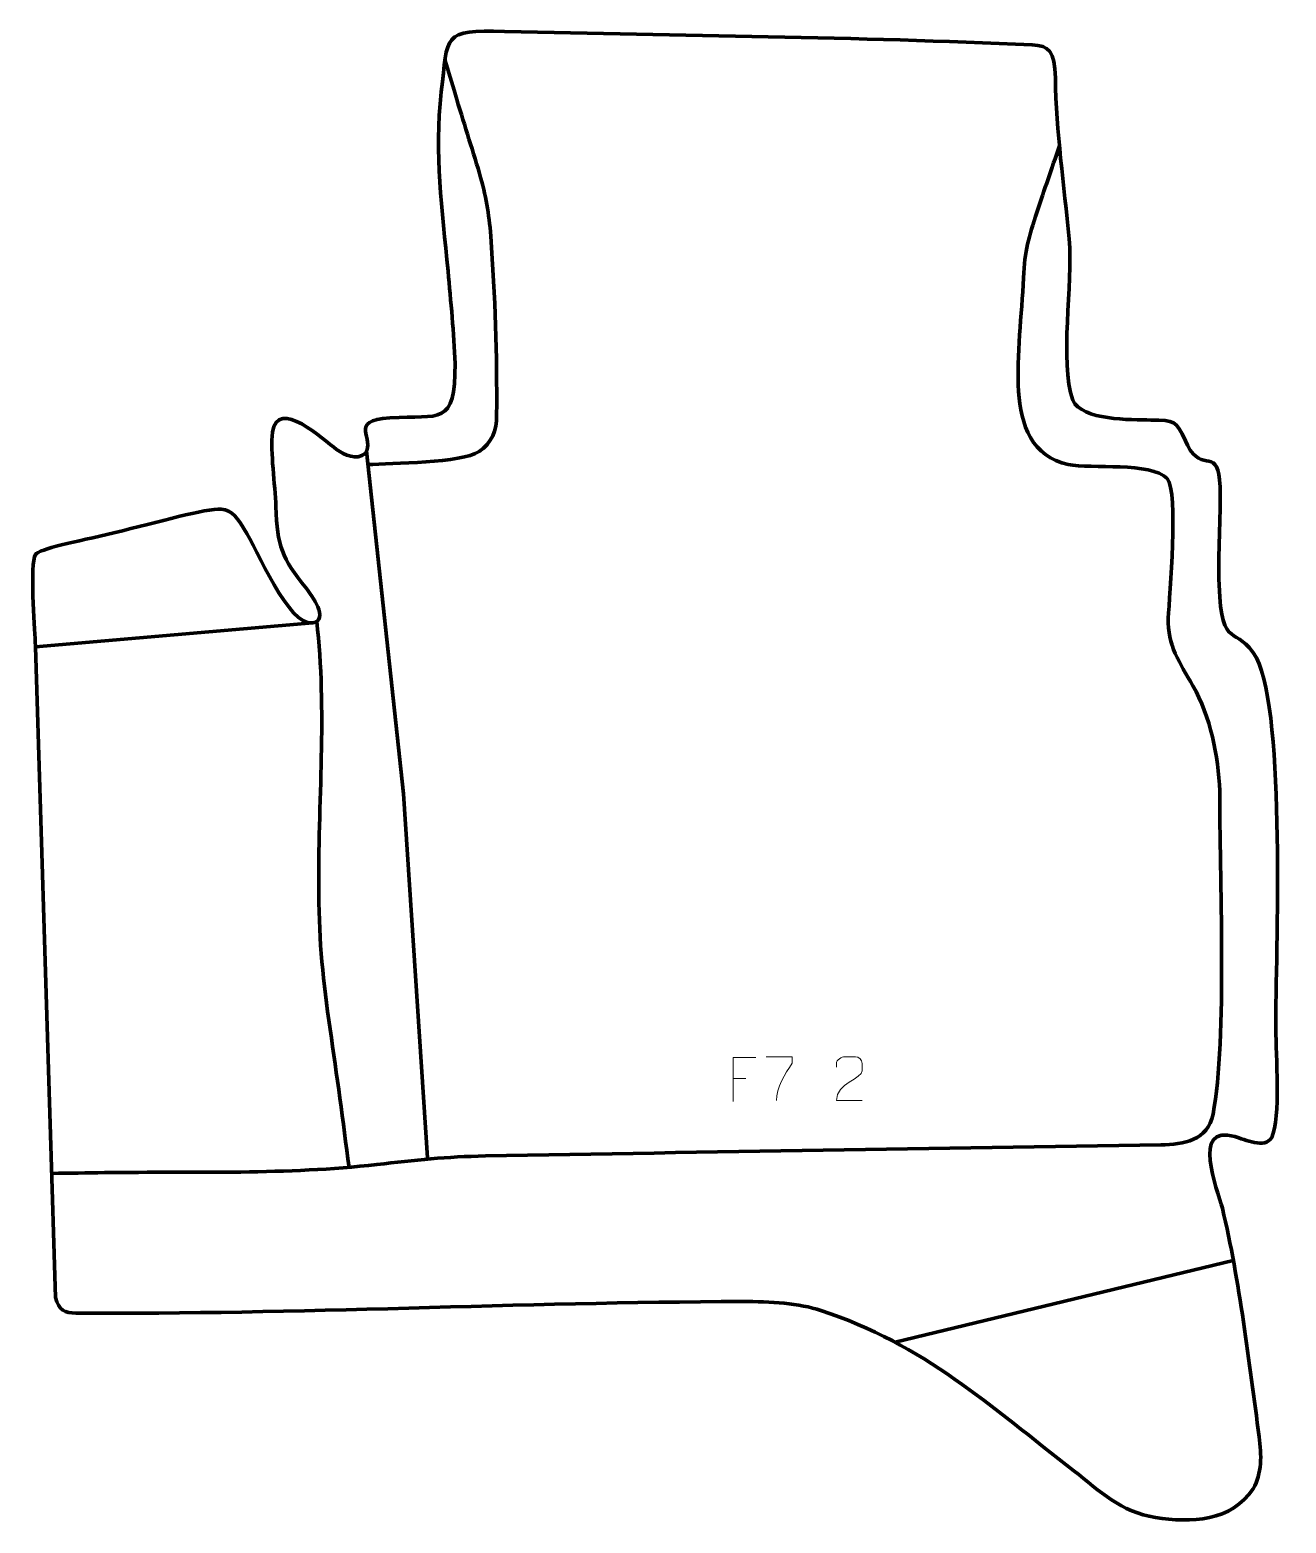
# Model space of a CAD drawing. Header units: millimetres. Extents: x -375 to 340, y -450 to 400.
import ezdxf

# ---------------------------------------------------------------- set-up
doc = ezdxf.new("R2010")
doc.units = ezdxf.units.MM
doc.header["$MEASUREMENT"] = 0
doc.layers.add('layer 2', color=7, linetype='Continuous')
doc.layers.add('layer 3', color=7, linetype='Continuous')

msp = doc.modelspace()

# ---------------------------------------------------------------- linework, layer by layer
at = {"layer": 'layer 2', "color": 140, "lineweight": 158}
for points, knots in [([(-183.1332, 152.4081), (-169.6048, 153.1837), (-129.6799, 153.2615), (-119.8341, 159.8128), (-119.8341, 159.8128), (-112.4335, 164.737), (-109.8538, 171.9576), (-109.7988, 180.487), (-109.7988, 180.487), (-109.5747, 215.2052), (-110.6162, 247.8469), (-113.181, 282.4782), (-113.181, 282.4782), (-114.1693, 295.6056), (-115.909, 305.3563), (-119.5896, 318.0359), (-119.5896, 318.0359), (-124.0049, 332.9954), (-128.862, 347.8711), (-133.3033, 362.9149), (-133.3033, 362.9149), (-135.2742, 369.591), (-137.2455, 376.2669), (-139.2195, 382.942)], [0, 0, 0, 0, 0.14285714, 0.14285714, 0.14285714, 0.14285714, 0.28571429, 0.28571429, 0.28571429, 0.28571429, 0.42857143, 0.42857143, 0.42857143, 0.42857143, 0.57142857, 0.57142857, 0.57142857, 0.57142857, 0.71428571, 0.71428571, 0.71428571, 0.71428571, 1, 1, 1, 1]), ([(-363.0172, -250.911), (-353.0047, -250.7604), (-342.9923, -250.6098), (-332.9798, -250.4592), (-332.9798, -250.4592), (-281.3008, -249.7484), (-229.3883, -251.7727), (-177.9433, -245.8363), (-177.9433, -245.8363), (-156.2952, -243.3382), (-138.1677, -241.3979), (-116.2381, -240.9863), (-116.2381, -240.9863), (11.9189, -238.5807), (140.1204, -236.8915), (268.2875, -234.6635), (268.2875, -234.6635), (281.281, -234.3776), (295.0122, -232.305), (297.9317, -217.1679), (297.9317, -217.1679), (306.0344, -175.1567), (301.6383, -79.2771), (301.7738, -33.2921), (301.7738, -33.2921), (301.0933, -13.4732), (296.3976, 9.316), (286.4601, 26.6162), (286.4601, 26.6162), (278.9189, 39.7756), (271.918, 49.6405), (272.4644, 65.0523), (272.4644, 65.0523), (273.19, 78.1187), (278.3392, 136.8426), (271.9216, 144.4707), (271.9216, 144.4707), (262.4563, 154.0903), (228.7713, 149.8424), (215.5173, 152.4998), (215.5173, 152.4998), (194.8687, 156.6398), (188.4345, 175.2478), (187.2679, 193.9771), (187.2679, 193.9771), (186.1848, 214.5762), (189.0433, 237.7962), (190.0487, 258.6832), (190.0487, 258.6832), (190.8125, 274.5526), (192.8784, 281.4839), (197.7979, 296.388), (197.7979, 296.388), (201.8893, 308.7255), (206.2545, 320.9556), (210.3169, 333.312), (210.3169, 333.312), (210.3169, 333.312), (210.5034, 333.8792), (210.5034, 333.8792)], [0, 0, 0, 0, 0.0625, 0.0625, 0.0625, 0.0625, 0.125, 0.125, 0.125, 0.125, 0.1875, 0.1875, 0.1875, 0.1875, 0.25, 0.25, 0.25, 0.25, 0.3125, 0.3125, 0.3125, 0.3125, 0.375, 0.375, 0.375, 0.375, 0.4375, 0.4375, 0.4375, 0.4375, 0.5, 0.5, 0.5, 0.5, 0.5625, 0.5625, 0.5625, 0.5625, 0.625, 0.625, 0.625, 0.625, 0.6875, 0.6875, 0.6875, 0.6875, 0.75, 0.75, 0.75, 0.75, 0.8125, 0.8125, 0.8125, 0.8125, 0.875, 0.875, 0.875, 0.875, 1, 1, 1, 1]), ([(-149.1325, -242.1234), (-149.1325, -242.1234), (-162.9124, -34.8276), (-162.9124, -34.8276), (-162.9124, -34.8276), (-162.9124, -34.8276), (-183.8806, 160.0938), (-183.8806, 160.0938)], [0, 0, 0, 0, 0.33333333, 0.33333333, 0.33333333, 0.33333333, 1, 1, 1, 1]), ([(-212.2065, 63.2469), (-206.2926, 13.2735), (-211.5629, -41.0398), (-211.0825, -91.774), (-211.0825, -91.774), (-210.8198, -119.5199), (-208.637, -141.4359), (-204.5924, -168.8274), (-204.5924, -168.8274), (-200.7206, -195.0482), (-197.281, -221.2352), (-193.7814, -247.5031)], [0, 0, 0, 0, 0.25, 0.25, 0.25, 0.25, 0.5, 0.5, 0.5, 0.5, 1, 1, 1, 1])]:
    msp.add_open_spline(points, degree=3, knots=knots, dxfattribs=at)
for points in [[(-372.2997, 48.7), (-372.2997, 48.7), (-214.5197, 62.3526), (-214.5197, 62.3526)], [(309.34, -300.5378), (309.34, -300.5378), (116.9309, -346.9748), (116.9309, -346.9748)]]:
    msp.add_open_spline(points, degree=3, dxfattribs=at)
at = {"layer": 'layer 3', "color": 242, "lineweight": 158}
msp.add_open_spline([(-360.8275, -321.5896), (-359.0246, -328.7399), (-355.402, -330.314), (-349.2975, -330.3612), (-349.2975, -330.3612), (-223.5611, -331.3352), (-96.3083, -324.0829), (29.852, -323.8332), (29.852, -323.8332), (46.2866, -323.8006), (62.3224, -324.793), (74.79, -328.8852), (74.79, -328.8852), (133.1173, -348.0297), (171.3108, -383.4936), (218.7117, -420.1162), (218.7117, -420.1162), (233.7133, -431.9131), (245.5815, -443.5464), (265.157, -446.6958), (265.157, -446.6958), (285.0974, -449.9039), (308.5815, -448.9079), (320.7917, -430.3278), (320.7917, -430.3278), (325.7919, -421.5893), (325.6187, -411.1485), (324.2067, -400.7791), (324.2067, -400.7791), (318.4265, -358.323), (313.1357, -312.1536), (303.2623, -270.6779), (303.2623, -270.6779), (300.3948, -259.613), (285.0819, -222.9167), (310.3786, -229.9608), (310.3786, -229.9608), (315.8994, -231.4982), (327.545, -237.2648), (331.3244, -230.4007), (331.3244, -230.4007), (336.6088, -219.5114), (333.6993, -183.168), (333.6677, -168.8488), (333.6677, -168.8488), (333.5718, -125.4886), (339.5561, 9.4712), (322.6491, 42.3777), (322.6491, 42.3777), (311.3701, 62.25), (302.9244, 45.1094), (301.3824, 83.8439), (301.3824, 83.8439), (300.637, 102.568), (302.4712, 121.1256), (301.917, 139.6926), (301.917, 139.6926), (301.2026, 163.6286), (291.7705, 146.789), (283.4295, 163.4568), (283.4295, 163.4568), (283.4295, 163.4568), (282.2285, 165.8568), (282.2285, 165.8568), (282.2285, 165.8568), (276.6504, 178.1663), (276.4121, 177.2573), (262.4676, 177.765), (262.4676, 177.765), (251.3675, 178.1015), (223.3421, 177.3237), (218.1052, 189.1148), (218.1052, 189.1148), (210.3593, 210.7055), (218.3596, 255.3384), (216.0486, 280.8197), (216.0486, 280.8197), (213.1266, 311.6982), (208.6925, 341.4332), (208.198, 372.5858), (208.198, 372.5858), (207.9591, 387.6424), (204.4196, 390.8534), (194.9629, 391.2836), (194.9629, 391.2836), (94.7223, 395.8196), (-5.087, 396.3541), (-105.301, 398.8872), (-105.301, 398.8872), (-141.1209, 399.7926), (-137.4974, 396.9656), (-141.2961, 364.48), (-141.2961, 364.48), (-145.3852, 328.4906), (-140.8034, 298.1264), (-137.4909, 262.5093), (-137.4909, 262.5093), (-135.902, 245.4248), (-134.1042, 227.0693), (-133.4749, 209.9844), (-133.4749, 209.9844), (-133.3851, 173.8662), (-141.7823, 180.7483), (-170.5191, 179.0574), (-170.5191, 179.0574), (-194.7865, 177.6294), (-178.571, 167.1017), (-184.6479, 158.8011), (-184.6479, 158.8011), (-189.7381, 154.4453), (-196.0847, 158.0058), (-201.0068, 161.0999), (-201.0068, 161.0999), (-208.1323, 166.4905), (-234.4994, 190.9253), (-237.384, 170.9107), (-237.384, 170.9107), (-238.7372, 159.4701), (-235.8725, 141.0271), (-235.4719, 128.5093), (-235.4719, 128.5093), (-234.5493, 105.3742), (-232.2759, 99.8784), (-218.1141, 81.8601), (-218.1141, 81.8601), (-215.2905, 78.2676), (-204.8784, 64.1992), (-214.5197, 62.3526), (-214.5197, 62.3526), (-228.0569, 59.7598), (-246.5762, 104.9055), (-253.4323, 115.7192), (-253.4323, 115.7192), (-256.607, 120.7264), (-260.3728, 126.825), (-266.6337, 127.1406), (-266.6337, 127.1406), (-275.1928, 127.572), (-302.3484, 119.6711), (-327.6113, 113.6392), (-327.6113, 113.6392), (-349.5567, 108.3994), (-370.4046, 104.5155), (-372.3583, 101.218), (-372.3583, 101.218), (-375.4973, 95.92), (-372.8252, 60.0881), (-372.3952, 51.7011), (-372.3952, 51.7011), (-372.3952, 51.7011), (-372.2997, 48.7), (-372.2997, 48.7), (-372.2997, 48.7), (-372.2997, 48.7), (-360.8275, -321.5896), (-360.8275, -321.5896)], degree=3, knots=[0, 0, 0, 0, 0.025, 0.025, 0.025, 0.025, 0.05, 0.05, 0.05, 0.05, 0.075, 0.075, 0.075, 0.075, 0.1, 0.1, 0.1, 0.1, 0.125, 0.125, 0.125, 0.125, 0.15, 0.15, 0.15, 0.15, 0.175, 0.175, 0.175, 0.175, 0.2, 0.2, 0.2, 0.2, 0.225, 0.225, 0.225, 0.225, 0.25, 0.25, 0.25, 0.25, 0.275, 0.275, 0.275, 0.275, 0.3, 0.3, 0.3, 0.3, 0.325, 0.325, 0.325, 0.325, 0.35, 0.35, 0.35, 0.35, 0.375, 0.375, 0.375, 0.375, 0.4, 0.4, 0.4, 0.4, 0.425, 0.425, 0.425, 0.425, 0.45, 0.45, 0.45, 0.45, 0.475, 0.475, 0.475, 0.475, 0.5, 0.5, 0.5, 0.5, 0.525, 0.525, 0.525, 0.525, 0.55, 0.55, 0.55, 0.55, 0.575, 0.575, 0.575, 0.575, 0.6, 0.6, 0.6, 0.6, 0.625, 0.625, 0.625, 0.625, 0.65, 0.65, 0.65, 0.65, 0.675, 0.675, 0.675, 0.675, 0.7, 0.7, 0.7, 0.7, 0.725, 0.725, 0.725, 0.725, 0.75, 0.75, 0.75, 0.75, 0.775, 0.775, 0.775, 0.775, 0.8, 0.8, 0.8, 0.8, 0.825, 0.825, 0.825, 0.825, 0.85, 0.85, 0.85, 0.85, 0.875, 0.875, 0.875, 0.875, 0.9, 0.9, 0.9, 0.9, 0.925, 0.925, 0.925, 0.925, 0.95, 0.95, 0.95, 0.95, 1, 1, 1, 1], dxfattribs=at)
at = {"layer": 'layer 3', "color": 250, "lineweight": 9}
for points, knots in [([(37.7796, -185.0365), (37.7796, -185.0365), (24.9056, -185.0365), (24.9056, -185.0365), (24.9056, -185.0365), (24.9056, -185.0365), (24.9056, -209.9901), (24.9056, -209.9901)], [0, 0, 0, 0, 0.33333333, 0.33333333, 0.33333333, 0.33333333, 1, 1, 1, 1]), ([(43.5247, -184.5064), (43.5247, -184.5064), (58.3408, -184.5064), (58.3408, -184.5064), (58.3408, -184.5064), (58.3405, -185.756), (58.3405, -187.0056), (58.3408, -188.2554), (58.3408, -188.2554), (54.3464, -194.2525), (49.4312, -202.0861), (49.4312, -209.4649)], [0, 0, 0, 0, 0.25, 0.25, 0.25, 0.25, 0.5, 0.5, 0.5, 0.5, 1, 1, 1, 1]), ([(98.3042, -209.4728), (93.3898, -209.4725), (88.4754, -209.4725), (83.5613, -209.4728), (83.5613, -209.4728), (83.5613, -199.5405), (98.2123, -196.8993), (98.3042, -192.589), (98.3042, -192.589), (98.3039, -191.1649), (98.3039, -189.7412), (98.3042, -188.3179), (98.3042, -188.3179), (98.2873, -186.2408), (96.1645, -184.516), (94.4935, -184.4987), (94.4935, -184.4987), (92.4203, -184.4991), (90.3474, -184.4991), (88.275, -184.4987), (88.275, -184.4987), (86.4529, -184.4822), (83.6282, -186.2743), (83.5613, -188.3679), (83.5613, -188.3679), (83.5613, -188.3679), (83.5613, -190.4227), (83.5613, -190.4227)], [0, 0, 0, 0, 0.125, 0.125, 0.125, 0.125, 0.25, 0.25, 0.25, 0.25, 0.375, 0.375, 0.375, 0.375, 0.5, 0.5, 0.5, 0.5, 0.625, 0.625, 0.625, 0.625, 0.75, 0.75, 0.75, 0.75, 1, 1, 1, 1])]:
    msp.add_open_spline(points, degree=3, knots=knots, dxfattribs=at)
msp.add_open_spline([(24.9056, -196.9162), (24.9056, -196.9162), (32.0737, -196.9162), (32.0737, -196.9162)], degree=3, dxfattribs=at)

doc.saveas('drawing.dxf')
